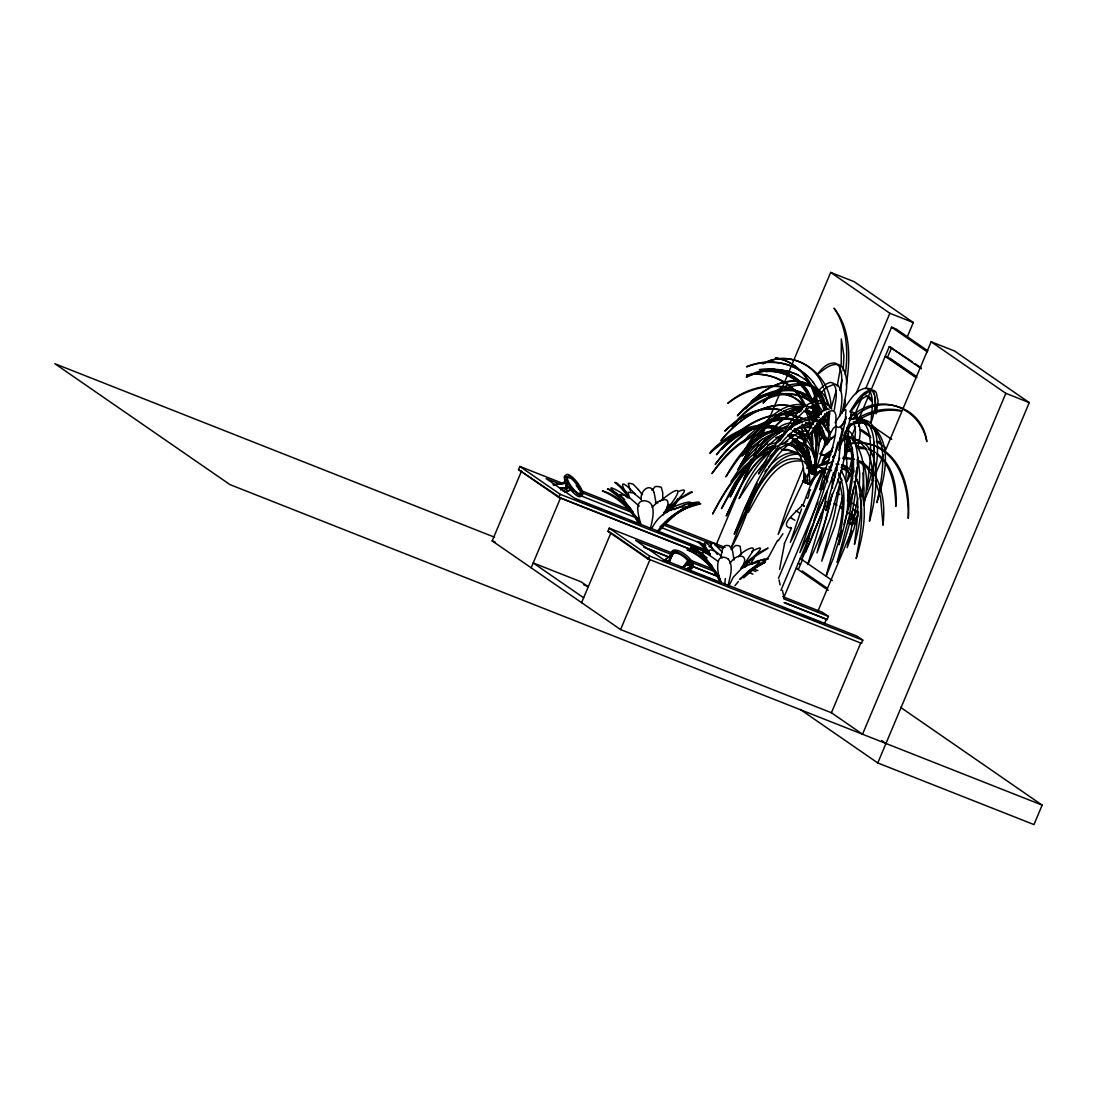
<?xml version="1.0" encoding="UTF-8"?>
<svg xmlns="http://www.w3.org/2000/svg" width="1097" height="1097" viewBox="0 0 1097 1097"><rect width="100%" height="100%" fill="white"/><g stroke="black" fill="none" stroke-linecap="round" stroke-linejoin="round"><path stroke-width="1.5" d="M870.593 455.406C870.661 442.42 871.114 420.261 854.398 417.875M828.797 439.184L828.77 442.365L828.235 439.307M816.003 426.171L815.62 438.937M841.838 465.443L841.564 472.67M814.989 435.893L815.153 426.308M566.038 486.286L566.052 485.066M552.984 484.792L566.463 483.05L566.847 488.453L566.175 487.685M811.67 432.218L811.259 441.597M857.333 464.141L857.443 459.52M848.255 441.68L847.57 448.783M824.217 477.085L823.641 470.147M828.564 426.76L828.153 412.143M566.463 483.05L566.271 488.288L559.58 488M724.733 584.715L725.336 578.53M863.462 505.292L864.052 488.974L862.941 472.807M662.753 500.081L662.698 492.457L661.326 487.452A3.552 0.878 5.5 0 0 658.447 486.602A3.552 0.878 5.5 0 0 655.074 486.67L651.975 490.304M835.983 425.074L835.928 415.173L834.858 412.184L833.089 410.744L830.648 410.881C817.58 418.739 811.533 433.918 802.168 445.368C807.858 432.232 814.029 417.861 825.534 408.783L827.618 408.495L829.058 409.812M812.342 449.153L812.013 432.616M817.032 445.341L816.333 425.622M813.549 464.621L812.808 473.781M808.695 472.382L809.147 454.117M832.472 488.069L832.074 477.812M856.03 485.71C853.836 512.066 846.308 537.722 837.162 562.432L849.407 515.823L853.699 487.575M870.483 457.038L866.973 490.002L871.621 473.191M720.948 556.865C721.867 553.313 721.785 544.551 727.284 545.456A3.387 0.782 7 0 1 729.423 545.853L732.508 550.543L734.044 560.046M812.863 474L812.137 473.575L812.836 473.849L812.877 465.772M641.347 499.766C639.4 491.387 650.274 481.624 654.127 492.539M857.182 419.273L857.456 416.037M859.294 485.971L859.774 474L857.895 457.161M857.031 467.391L856.099 475.618M741.229 554.067L740.146 546.251L737.65 545.566A3.456 0.919 5.1 0 0 735.47 545.538L731.205 549.624M843.154 370.786L843.908 355.826L841.33 338.918L841.234 363.573L837.23 386.007M814.92 465.018L816.264 446.452L814.618 428.516M845.691 480.664L846.953 463.469L845.348 447.878M840.645 390.82C841.646 382.414 843.25 372.994 838.574 365.37L835.352 363.121C827.453 362.106 821.406 368.921 817.142 374.667C823.518 370.046 830.292 363.093 838.89 364.643L842.523 367.07C850.696 381.235 844.882 398.595 841.906 413.5M854.741 441.995L855.427 431.848L854.014 422.866M873.678 460.109L874.405 442.201M811.122 471.573L811.917 465.21M779.624 569.316L784.506 543.673M845.252 374.845C848.324 352.315 847.46 327.482 834.022 308.188C851.121 329.635 850.381 359.185 846.281 384.896M840.713 481.569L834.296 514.987L821.735 561.198L834.982 525.573L843.017 495.515M826.768 443.119L827.193 439.952M827.316 490.661L821.763 518.374L807.721 564.571C818.019 542.988 826.781 520.362 831.416 496.859M857.895 498.161L847.145 547.718L853.562 529.906L858.54 511.764M822.928 489.303L824.066 481.309M560.882 490.263L561.047 489.166L563.282 488.398M841.948 379.919L839.987 390.642M815.51 452.773L817.704 435.564L818.06 419.959M844.059 441.035L844.525 437.95M814.193 469.681L814.687 466.568M844.635 439.815L845.28 431.395M834.323 409.976C835.324 401.337 838.766 390.861 833.158 383.168L830.511 382.332C821.187 384.855 815.811 394.317 811.341 402.174L826.631 387.351L834.707 384.087L837.751 385.102C844.663 393.631 841.125 405.89 839.945 415.832M814.509 462.824L816.991 445.368L817.032 423.044M861.584 496.639C864.34 477.894 866.644 455.132 852.465 440.226M871.909 471.532L872.787 466.568M857.909 448.22C858.937 439.554 862.982 428.584 856.784 421.083M804.677 474.315L803.292 481.857L810.025 484.188M848.872 472.396L847.131 481.61L850.737 473.191M808.708 459.478L809.271 456.544M680.826 567.067C684.638 567.451 691.288 559.785 689.506 565.956M686.461 569.11L689.437 568.507L690.397 563.789L689.423 563.337M847.391 500.972L851.19 478.827L852.396 454.199M837.889 442.283L831.883 465.046L814.084 520.129L826.192 493.732L839.726 457.929M852.726 454.94L849.558 469.447M812.946 473.794L812.246 473.835L813.905 465.978M750.403 502.522L738.404 528.919L731.534 547.033C743.341 527.424 748.003 505.018 759.851 485.697C768.791 472.163 783.08 453.856 801.496 459.78M814.523 471.436L813.851 474.548L812.095 473.465M815.194 468.309L818.952 446.342L819.994 419.616M846.363 454.844L847.378 450.154M832.472 493.595L816.991 552.915L830.36 517.647L840.22 482.433M806.844 468.378L807.515 465.389M853.055 492.155L843.963 524.462M863.723 505.415C867.151 491.031 868.385 475.166 862.599 461.22M827.467 431.546L829.812 412.664M831.142 466.883L832.458 461.206M845.54 450.305L848.447 435.386L848.269 430.106M728.079 586.127C729.491 577.447 734.277 566.696 728.106 558.88M840.659 535.24L833.363 558.222L826.123 576.199C833.775 544.948 850.573 511.024 837.916 479.046M808.859 472.231L810.752 464.415M805.033 475.892L803.47 481.94L810.518 484.435M806.336 549.09L805.527 552.216L819.569 518.62M668.759 563.31L672.036 554.89L671.529 553.094L672.927 553.738L668.964 562.5M836.175 390.546L831.06 408.687M843.47 411.265L845.266 403.243L845.28 400.556L844.333 400.186M807.872 479.814L807.035 482.913L805.925 483.091L808.05 475.33M668.388 562.747L671.529 553.094M650.288 528.836C652.29 520.472 657.761 502.056 644.817 500.822C633.298 499.903 638.934 517.331 640.744 523.694M806.734 497.668C808.462 501.74 809.408 487.534 810.614 489.948M835.407 475.111L832.609 483.818M829.359 452.375L827.961 456.777L820.254 453.856M811.026 528.288L806.556 543.714L808.763 539.436M851.217 471.765L853.096 466.074M826.247 439.568L817.361 465.32M826.466 475.358L799.878 552.655L808.311 535.295L826.247 492.443M820.103 517.153L821.584 512.765M817.059 513.012L802.085 558.743L810.354 541.356L826.329 501.466M822.517 434.33L823.573 431.313M818.732 444.834L821.996 435.824M829.853 452.417L828.235 456.901L820.515 453.939M801.578 508.885L790.334 542.343L798.918 525.024L823.148 469.681M803.237 504.387L812.822 479.101M831.979 477.648L833.651 473.218M672.283 555.068L671.186 554.561L671.625 556.124L671.487 554.698L672.324 555L672.927 553.738M822.16 471.806L815.359 486.574M825.369 505.786L812.26 535.034M702.039 554.026L558.88 497.476L518.524 469.612L519.855 466.458L562.802 483.407M884.909 451.758L931.147 341.784L1005.839 393.343L862.544 734.236L831.416 712.748L620.573 629.555L492.183 540.903L521.555 471.011M558.88 497.476L560.21 494.308L519.855 466.458M531.154 567.807L560.526 497.928M609.274 528.192L649.616 556.056L648.286 559.209L607.944 531.346L609.274 528.192L671.309 552.669M581.588 602.637L610.974 532.744M620.573 629.555L649.945 559.662L612.359 533.704M715.902 545.442L749.745 464.95M753.721 455.474L758.37 444.436M761.675 436.537L767.653 422.331M768.983 419.177L830.676 272.413L854.097 281.655L913.307 322.532L907.342 336.724M778.472 578.311L824.231 469.461M856.058 393.741L889.873 313.289L830.676 272.413M780.913 590.392L818.019 502.124M847.83 431.203L851.135 423.332M854.453 415.448L861.735 398.115M865.711 388.653L891.546 327.194L896.235 329.045L927.87 350.889M783.697 597.824L808.791 538.133M847.666 445.67L849.627 440.994M851.601 436.304L855.537 426.939M857.292 422.77L889.31 346.597L912.594 361.969M858.457 426.472L861.392 419.52M916.873 377.491L887.555 357.252L891.655 347.516M856.332 510.571L853.205 509.337L847.748 522.323L852.328 525.065L855.358 517.853M851.834 517.702L852.52 516.07M850.957 524.531L856.428 511.545L853.205 509.337M817.526 612.085L851.725 530.715M854.302 524.585L857.95 515.919M863.778 502.042L873.692 478.47M875.008 475.33L883.592 454.898M824.313 624.07L826.398 619.119L785.137 602.829M784.053 602.61L827.083 619.586L828.413 616.432L822.448 612.318L782.682 596.617M831.416 712.748L860.788 642.856L861.474 643.336L862.804 640.168L856.839 636.054L663.959 559.95L635.533 540.314L670.596 554.15M900.623 707.387L1042.15 805.116L1033.964 824.587L877.778 762.964L1029.274 402.599L954.568 351.026L931.147 341.784M784.328 543.618L791.376 528.301L790.567 527.383M728.463 586.826L733.303 577.145L741.599 568.52L750.225 564.077L755.339 562.528L759.631 562.569L748.25 571.345L740.352 579.243M812.589 473.767L815.743 475.07L817.073 471.998M817.731 472.327L816.429 475.248L813.851 474.288M803.292 467.843L787.317 507.116L778.171 534.417L804.485 478.594M814.948 476.249L811.053 484.901L803.566 481.83L804.951 478.978M821.009 465.018L825.698 454.926M762.401 465.142L760.482 469.283L763.238 465.43M840.755 427.953L846.418 417.066M826 440.583L824.533 443.599L826.74 444.45M752.542 460.671L744.219 478.182L752.569 460.905M843.415 423.579L846.294 418.08M828.893 434.659L830.306 431.848M827.111 444.614L824.779 443.709L833.199 428.488L836.161 425.897C835.283 447.782 823.984 468.35 819.884 489.879C829.003 470.16 838.369 449.688 842.496 428.337L841.66 428.858M652.18 527.849C656.472 518.936 664.398 511.86 673.873 508.926M817.704 472.697L815.784 474.974M822.393 461.247L825.438 455.653M819.843 430.888L821.79 427.131M748.305 512.313C760.303 491.579 775.73 455.022 805.321 461.755L811.177 466.952L814.399 474.727L812.315 473.671L815.071 474.974C816.031 462.139 815.88 447.878 807.694 437.237M752.405 551.846L742.573 566.861M824.738 443.613L826.123 441.035M662.89 515.096C669.28 506.361 671.707 494.253 657.418 502.124M822.832 462.961L826.85 455.872M819.774 440.829L822.092 436.633M671.131 555.809L671.474 555.055M741.119 568.205C751.445 554.328 736.608 551.956 730.095 563.46M757.191 483.489L744.932 507.513L734.208 534.17C743.053 517.071 750.609 499.258 760.961 482.968C769.875 469.9 781.804 452.622 799.699 454.309M835.078 422.743L843.182 410.47L844.868 409.359L845.938 409.935L845.28 421.097L838.766 450.483L849.27 422.633L851.217 414.076L850.518 411.526M757.067 452.129L764.623 439.787M752.419 551.832C757.725 542.302 739.789 552.874 738.665 556.755M757.904 451.032L765.555 438.8M836.819 539.121L841.934 530.591M750.965 446.04L737.897 469.79L749.772 448.7M820.871 452.458L828.386 441.145L835.599 434.988M777.595 540.355L769.189 556.014L763.718 562.679M849.997 411.471C855.523 403.504 860.446 392.136 870.84 390.025L873.431 391.643C877.71 401.488 874.172 412.801 871.114 422.523C871.155 411.841 874.912 399.788 869.277 389.888M563.049 483.599L565.243 480.171M850.367 412.349L863.051 395.51L870.936 390.244L873.98 390.381L876.215 392.369L878.066 401.036L876.16 413.83L874.885 397.279M768.846 453.171L773.659 445.725M833.062 447.274L827.549 456.626L820.021 453.843M843.086 410.113C849.256 401.817 854.947 389.6 866.287 388.105L868.289 389.298M778.239 540.739L782.929 533.691M804.828 479.17L803.21 481.583L810.395 484.613L815.002 477.277L821.818 469.927M665.536 510.832C681.182 492.443 684.432 481.035 660.229 501.164M671.186 510.475L676.657 502.248L677.439 498.888M689.752 563.46L689.122 561.225L687.723 560.581L683.39 566.683M752.707 443.353C763.567 427.062 779.432 409.044 800.741 409.88M753.241 443.284C764.28 426.98 780.255 408.934 801.688 409.771M750.183 564.242L754.462 557.591L754.064 556.522M652.002 507.335L657.405 502.138M825.506 444.12L828.975 439.266M768.435 436.647L763.923 442.818L776.018 432.328M776.196 442.242L781.914 434.961M791.376 528.301C776.347 525.847 800.097 509.131 802.264 504.949M751.253 459.478L743.327 471.463L730.204 497.051L743.752 471.367L751.788 459.355M745.412 467.583L734.633 483.215L721.483 508.61L735.922 483.462L743.204 472.958M687.696 565.545L689.629 563.022M745.124 566.998C747.249 561.541 773.591 539.985 752.035 551.243M764.938 471.792L766.83 469.365M851.916 408.879L858.745 400.995L866.027 396.346L868.769 396.442L870.757 398.142L871.443 401.132L866.109 395.331M734.921 585.716L738.404 581.465M770.286 431.985C777.979 422.263 788.194 412.691 801.002 411.224M689.122 561.225L684.322 566.847M771.328 431.121C778.568 422.331 787.948 413.843 799.521 411.937M666.661 512.628C667.25 508.24 696.787 483.983 678.495 491.442M657.268 531.195L672.242 516.015L685.392 507.102L680.634 507.033L673.901 508.926M658.269 532.004L666.661 522.583L677.439 512.943M766.762 459.725L754.928 474.384L739.09 498.628C747.523 479.512 758.548 460.548 775.222 447.494M748.511 464.045L750.581 461.686M657.638 531.167C667.209 519.649 679.509 510.516 693.208 504.483C707.167 500.671 692.769 502.069 688.985 504.195M740.914 568.52L749.484 559.744L758.534 553.053M758.329 450.853L767.667 442.283M756.793 453.088L767.118 443.161M751.308 463.208C757.876 455.982 765.843 449.77 775.14 446.548M780.036 447.453C764.198 465.43 753.392 487.342 744.712 509.515C761.551 481.418 775.099 444.655 808.626 433.041M663.754 512.656L678.563 499.19L690.109 492.265L692.317 492.018L679.879 498.929L665.152 512.381M744.863 565.887C746.207 559.731 785.754 538.476 758.562 553.039M739.543 579.353L750.554 569.85L765.418 562.048M660.024 526.834L669.389 518.086M768.709 466.924C775.785 458.957 785.603 450.949 796.984 453.157L803.361 456.955M665.056 522.378L666.002 521.432M770.025 456.558C779.885 445.272 801.55 434.906 811.794 451.155M839.63 426.98L845.472 422.276M743.643 577.845L759.659 564.132M747.222 572.703L742.916 576.679M762.813 438.553L751.294 450.154L740.722 465.443C752.213 451.964 764.047 437.346 781.119 430.902M852.3 419.369C876.86 392.178 922.097 404.478 926.814 441.638C919.711 404.724 875.269 391.122 849.339 418.684M824.738 443.737L834.214 436.414M667.689 519.964L675.752 513.437M743.656 576.748L752.912 569.178L765.445 561.856M744.273 575.472L747.235 572.881M784.259 443.065C790.964 436.894 799.151 430.751 808.64 430.737M752.405 460.109C734.62 474.178 722.813 494.103 712.625 514.013C722.827 495.405 733.742 476.386 750.389 462.742M756.93 454.898L743.656 467.199L731.137 481.528C739.2 467.898 749.799 455.09 763.635 447.069M847.611 427.775L852.616 423.922M667.36 520.033L670.624 517.263M748.853 571.386L764.636 560.759M814.879 467.87L809.133 472.492L822.38 464.168L829.126 462.386M662.862 561.595L671.186 554.917L672.296 555.439M816.758 473.986L826.37 467.692M759.371 426.157L748.223 436.099L742.93 442.831L760.386 427.885M789.566 426.939C796.545 420.713 807.186 414.172 816.319 419.932M774.866 430.449C780.598 425.581 789.086 420.549 796.532 424.525M689.986 503.633C694.662 498.806 670.774 506.677 670.363 509.296M850.724 415.187L854.892 413.075L856.538 413.857M847.816 426.774C883.099 399.377 880.672 462.619 872.088 480.623C873.486 462.564 882.632 409.798 849.297 420.028M846.994 427.83C853.096 423.195 861.981 420.672 869.139 424.306M808.9 472.492L820.049 465.512L825.355 464.36M748.963 571.564L765.185 562.199M664.083 560.704L671.076 555.219M832.609 457.216L835.119 455.392L832.692 456.901M824.533 459.149L830.882 454.652M672.557 515.864L675.971 513.465M671.282 516.728L686.132 508.13L700.709 503.742L699.077 503.331L692.248 505.456L677.672 512.45M569.302 487.054L563.09 491.113M782.202 434.782C763.649 446.479 750.801 464.675 737.938 481.981C748.703 461.892 762.881 442.256 782.97 430.696M855.207 422.126C868.454 412.911 885.224 407.906 901.281 411.252L899.965 410.374C885.389 407.248 870.086 410.868 857.415 418.396M761.153 451.991L771.205 446.41L775.552 445.108M758.48 454.227L766.063 449.084L774.304 445.533M832.349 451.333L825.904 455.68L823.82 455.447L831.622 450.25M819.363 414.803C792.459 384.978 756.313 427.158 744.04 451.251C759.083 431.011 777.8 404.601 806.103 406.425M677.302 512.422L685.625 507.212L695.375 502.961L691.837 502.659L684.35 504.894M756.395 457.504L760.386 454.898L772.082 450.456M747.715 561.897L744.301 563.789M752.816 460.671L760.824 455.516L769.504 451.758M825.753 444.134L827.248 443.188L823.916 437.004M816.017 466.952L829.346 459.78M691.055 568.081L687.997 570.001L687.586 568.561L690.548 566.271L691.055 568.081L689.656 567.437M749.649 564.64L757.3 560.896L764.993 559.388M760.646 425.142L767.297 421.193M775.593 447.466C749.649 461.412 738.103 490.592 726.241 515.905C738.13 491.991 748.853 464.593 772.343 449.729M667.086 507.253L670.816 505.196M776.553 446.41L787.687 441.351M751.898 564.132L763.334 559.319L768.531 558.867M666.304 561.787L670.226 559.635M764.54 425.156C774.756 418.67 789.429 415.365 799.658 423.497M673.805 509.666L684.322 504.908M666.126 562.418L670.418 560.087M828.454 453.733L831.019 452.362M818.623 471.833L821.502 470.298L825.918 469.79M815.222 469.626L809.325 472.642L807.899 465.279M745.302 561.952C753.145 561.979 747.701 561.321 743.656 563.721M770.725 432.767L777.773 429.325L784.794 427.542L791.499 427.679M748.195 429.325L734.332 437.319L721.264 449.592C736.718 434.837 759.028 420.192 781.078 428.557M564.708 492.251L570.769 489.523L568.959 486.465L569.508 487.164M781.818 428.406L787.509 425.705M667.552 506.622C672.626 504.428 675.889 505.868 668.457 505.498M827.755 463.702L833.665 461.042M764.938 423.305C744.383 431.19 728.573 447.48 715.189 464.442C732.947 439.65 760.276 415.077 792.994 418.793M565.421 492.238L571.523 489.728M824.985 469.118L819.637 471.257L814.235 476.647L809.312 483.914L802.62 481.597L807.762 474.425L813.398 469.118L819.006 467.061L823.573 469.036L825.726 473.095M765.034 560.416L764.033 560.786M770.025 420.137C776.854 417.079 785.123 416.394 791.911 419.918M681.127 567.396L690.397 563.789M788.702 428.008L793.035 426.39M794.036 429.325L804.375 427.213L811.382 427.803M767.804 444.792L778.143 442.214M844.539 450.771L851.533 448.604M844.827 445.533C854.673 441.981 865.794 441.995 875.529 445.917M749.498 428.694L762.497 425.746M845.842 444.45C855.482 441.515 866.027 442.448 875.324 446.191M844.567 448.358L848.817 447.11M775.798 437.538L783.258 435.386M767.9 422.263L784.643 419.095L793.844 419.616M855.715 421.152C861.995 418.533 869.277 422.414 871.375 428.721M828.893 467.075L831.43 466.458M783.327 430.71C766.748 433.397 753.941 445.217 741.915 456.023C752.515 442.283 767.639 428.639 786.028 428.749M849.092 418.547L851.615 418.012M780.666 428.433C754.599 431.875 737.787 455.474 725.899 476.797C738.528 457.463 753.529 435.317 777.636 430.298M801.331 408.687L796.573 409.62L785.589 415.119C789.621 410.539 795.627 406.507 802.003 407.919M813.33 473.877L812.685 473.986C813.604 459.053 802.236 442.749 786.042 444.888M844.608 438.896C886.911 434.055 876.791 496.571 869.468 521.24C871.813 494.363 883.071 443.298 845.869 436.167M553.766 484.847L566.134 483.16M768.819 432.149C743.903 434.151 725.158 453.98 711.939 473.561C726.036 454.83 744.123 434.974 768.846 432.52M821.214 468.405L824.231 468.076L831.087 470.613M856.592 448.179L866.479 448.92M759.508 369.579C774.756 367.138 790.964 371.924 801.756 383.141M779.857 444.148C801.907 440.391 811.218 466.486 809.394 484.312L804.005 481.761C804.375 468.254 802.647 450.881 789.141 444.024M670.322 505.402L669.293 505.47L670.006 505.443M810.093 432.972L815.976 432.725L822.572 434.988L827.837 439.732L823.353 434.165L817.8 430.147L812.987 428.392M815.633 419.616C786.083 418.601 770.492 451.717 758.438 473.986C773.742 454.446 787.207 426.294 814.001 421.81M766.515 427.857C744.781 426.98 725.378 439.335 709.828 453.363C726.2 436.016 750.718 422.702 775.072 429.078M853.315 421.92C894.233 421.344 882.345 477.222 876.887 502.591C884.36 478.374 893.616 444.943 871.992 425.417M576.227 485.299L579.175 489.673M842.688 458.519L854.426 459.245M844.841 451.457L850.422 451.32M843.168 457.23L853.548 458.793M835.941 464.086L839.082 464.127M746.796 561.966L746.097 561.952L747.139 561.993M786.919 444.738C796.628 443.668 806.885 449.276 810.381 458.491M781.256 449.276L787.413 449.496L796.107 452.334L799.85 454.967M788.414 429.256L791.198 429.366M788.578 434.892L794.735 435.125L803.1 438.91L806.226 442.324M787.811 435.07L793.94 435.317M781.75 449.962L787.92 450.209L796.641 453.088L801.646 456.613M559.799 488.083L566.916 488.467M792.116 440.651C804.485 439.636 810.697 453.239 810.834 463.798M801.88 425.334L806.981 425.705L811.643 427.391M866.369 388.324L869.811 388.626L872.485 390.793L874.35 394.646M776.223 432.506L779.323 432.835M765.788 425.389L773.838 426.267L781.448 428.968M768.503 368.949C780.707 369.278 792.487 374.42 800.988 383.182M669.047 504.442L670.624 504.689M702.423 554.986L701.285 554.684L702.93 556.467M641.498 494.39L642.54 494.541M655.32 502.591L657.816 502.961M787.207 444.738C800.604 445.889 809.229 459.273 810.491 471.779C808.612 457.175 801.084 442.571 787.577 435.687M786.727 444.792L793.926 445.821L801.66 449.866L803.676 452.046M796.628 415.9C764.54 408.482 735.593 431.354 716.533 454.748C736.128 428.063 773.152 402.476 806.35 420.508M857.415 446.465L865.698 447.837M780.954 409.867C759.974 404.382 739.076 416.545 724.788 431.121C739.323 416.846 760.166 404.752 781.119 410.333M792.994 431.231C811.986 435.646 816.346 458.56 816.223 475.262L813.905 474.192M805.637 410.58L814.618 412.623L818.321 415.365M805.692 411.101L814.687 413.171L817.882 415.544L818.005 416.846M618.118 495.954L630.24 510.283M841.097 467.336L847.899 470.49M808.914 483.681L805.143 482.749L805.02 473.301M690.959 566.409L689.327 562.843L690.973 566.422L690.095 563.296L687.723 560.581M813.11 431.121L817.923 432.739L823.011 437.401L825.945 443.106M779.144 430.463L781.873 431.382M806.199 410.278L813.426 412.76L819.39 417.573M772.823 428.598L776.018 429.695M805.239 410.401L812.424 412.883L818.362 417.696M846.939 449.633L850.833 450.977M802.456 409.359C771.849 395.729 739.913 417.477 720.976 440.637C739.172 417.217 771.122 395.866 801.304 409.4M798.054 416.407L807.776 420.549M794.516 428.762L797.533 429.859L802.565 434.001L806.364 439.828M795.38 429.517L801.646 431.807L806.898 436.044M842.071 464.675L846.363 466.239L853.219 472.999M811.588 419.465L816.209 421.166M809.147 407.056L814.975 409.195L821.091 414.022M818.005 422.235C825.561 424.032 829.017 432.053 830.484 438.965M828.866 469.461L831.54 470.448M781.75 429.174C756.573 418.067 728.504 432.862 711.158 451.361C729.532 434.906 755.531 420.055 780.666 429.201M798.589 375.201C782.065 366.919 762.47 369.689 746.221 377.217C775.414 358.294 817.416 375.243 825.465 409.03M889.873 313.289L913.307 322.532M1005.839 393.343L1029.274 402.599M887.555 357.252L885.224 356.333L915.926 377.533M849.311 522.94L852.438 524.174M798.218 563.296L800.563 564.228M580.313 490.304L628.033 509.145M664.631 523.584L725.09 547.43M560.457 484.243L546.114 478.58L574.54 498.216L708.443 551.051M581.191 492.416L630.597 511.915M664.083 525.134L711.898 544.002M715.093 545.25L723.06 548.404M518.524 469.612L559.141 496.968M579.847 495.378L635.657 517.592M660.792 527.314L705.796 545.278M708.977 546.525L712.172 547.787M753.077 568.657L757.862 570.55M574.595 499.08L579.353 500.959M582.534 502.207L590.46 505.333M593.642 506.595L601.581 509.721M604.749 510.969L612.688 514.109M619.037 516.618L623.795 518.497M630.144 520.993L638.084 524.133M658.707 532.264L693.633 546.045M696.801 547.307L704.74 550.433M560.21 494.308L709.759 553.327M751.116 569.645L755.888 571.537M558.195 496.996L700.009 553.025M747.564 571.811L750.732 573.073M748.168 572.25L752.94 574.142M688.82 559.58L711.089 568.369M691.329 562.336L715.23 571.77M783.779 598.811L828.413 616.432M607.944 531.346L610.289 532.278M648.629 548.966L669.266 557.111M693.071 566.505L716.889 575.898M643.774 547.252L669.28 557.317M693.181 566.751L718.686 576.816M687.819 570.207L710.033 578.969M713.215 580.231L717.973 582.109M783.052 607.779L798.918 614.046M802.099 615.307L810.025 618.434M813.206 619.682L821.146 622.822M649.616 556.056L862.804 640.168M647.6 558.73L861.474 643.336M494.596 537.228L54.85 363.71L230.013 484.641L1042.15 805.116M492.183 540.903L495.35 542.151M583.673 584.742L588.349 586.593M793.611 430.737L799.891 434.302M792.473 430.71L799.315 433.507M836.504 426.582L838.711 427.501M824.793 443.503L827.152 444.491M868.111 449.18L875.543 452.458M792.089 518.36L791.006 518.045L794.955 520.252M868.728 449.18L873.281 451.196M798.095 437.209L802.264 439.102L805.376 442.53M851.56 411.704L853.809 412.733L856.634 417.93M689.41 562.98L691.275 566.559L690.301 566.107L690.918 566.395L690.04 563.268M688.847 563.447L689.67 563.803M689.437 568.507L687.764 568.109L688.436 568.411M783.957 410.511L792.226 414.474L799.343 420.302M784.122 410.991L794.777 416.942M857.607 460.781L866.26 467.007L872.897 476.167M857.264 459.862L863.805 463.126L872.403 471.655M813.453 474.343L810.505 473.273C807.735 460.685 802.414 448.042 792.583 439.362M793.2 430.682C806.844 437.045 810.148 453.952 810.436 467.596M806.885 409.88L809.367 411.238L813.604 417.162M696.033 550.982C684.542 544.4 693.715 548.171 697.898 550.817M876.626 446.932C902.557 459.876 908.947 491.881 908.261 518.36C910.483 491.607 903.366 458.971 876.942 446.369M796.971 510.969L796.079 510.626L799.069 512.902M808.928 422.071L811.519 423.62M805.061 410.95L810.258 414.118L817.004 420.37M803.882 410.991L806.473 412.568M841.495 467.802L846.802 471.079L852.259 477.058M803.498 505.58L804.334 506.238L801.646 504.839M805.431 396.771C782.202 378.684 749.347 386.569 727.777 403.353C750.883 383.127 790.539 377.519 812.137 402.969M789.785 433.809L792.678 435.646M789.305 435.879L791.815 437.511M794.338 439.157L803.086 447.439L809.408 459.794M697.87 550.804L707.112 557.907M812.054 402.517C785.095 380.81 749.032 402.736 732.097 426.747C749.923 403.312 785.822 381.454 812.918 403.353M891.546 327.194L927.322 351.89M915.378 363.902L920.959 367.756M889.31 346.597L921.411 368.757M889.9 358.184L916.42 376.49M861.022 418.163L866.603 422.016M872.184 425.869L891.724 439.362M861.611 429.75L869.99 435.536M878.368 441.323L881.152 443.243M859.719 429.832L870.881 437.538M876.462 441.392L886.239 448.138M836.929 492.635L839.712 494.555M849.489 501.302L857.854 507.088M840.302 506.156L843.099 508.076M834.227 503.331L837.011 505.264M839.808 507.198L842.592 509.118M846.788 512.011L850.97 514.904M832.362 580.587L800.262 558.428L802.606 559.36L798.506 569.096L796.175 568.164L828.262 590.337M802.25 570.989L827.371 588.321M826.398 619.119L827.083 619.586M881.741 740.571L885.965 743.478M800.344 709.498L877.778 762.964M588.225 586.73L581.232 581.89L533.197 562.939L583.645 597.769M706.221 553.176C699.968 548.294 687.449 542.782 701.6 553.587M813.206 427.953L818.568 431.875L824.217 439.966M807.406 376.216C791.198 361.119 766.625 359.034 746.536 366.837C769.354 356.827 798.589 362.367 813.672 382.963M696.06 550.996C706.427 558.688 714.586 569.178 720.002 580.875M877.216 454.268L884.155 461.549M876.818 453.459C893.465 465.073 897.264 487.466 895.838 506.457C895.399 491.429 893.548 475.769 885.238 462.852M841.577 464.689L846.719 468.748L852.767 478.594M818.444 391.122C795.778 368.894 761.496 387.159 745.768 408.728C761.414 387.214 795.654 369.25 818.101 391.464M793.419 420.521L797.327 423.661M797.162 418.903L799.535 420.85M624.728 499.683C621.834 496.228 608.04 488.124 607.532 488.851C620.628 497.147 631.515 508.898 638.687 522.638M847.666 429.997C853.548 433.863 855.825 441.008 856.757 447.658M794.077 438.965L796.299 440.857M788.222 435.605L790.402 437.484M728.093 558.867C713.352 550.379 717.452 575.829 721.305 583.426M618.9 495.296C598.468 479.855 622.959 492.471 627.745 497.942M815.249 425.705L817.526 427.734M814.893 426.678L821.091 433.37M804.91 462.852L807.2 464.909L809.038 469.53M815.784 402.311C792.857 378.3 756.327 395.277 737.39 415.859C754.695 393.576 792.487 377.162 814.632 401.955M804.32 378.78C814.344 386.747 821.077 398.321 824.108 410.676M809.051 414.159L815.743 420.412M804.32 405.767C791.239 389.805 767.667 391.958 751.308 401.255C766.68 389.654 792.295 389.202 803.292 406.96M817.457 422.331C822.407 426.349 824.039 433.096 824.601 439.184M795.791 438.608C804.554 446.616 809.6 458.039 811.917 469.53M622.616 488.234L616.912 482.982L614.8 482.378L620.765 487.589L629.225 497.777M790.389 434.289L792.843 436.633M804.403 428.557L806.295 430.381M833.24 472.793L835.393 474.974M791.184 434.179L793.556 436.62M838.657 475.166L842.112 480.294M622.643 488.247L626.51 492.279M789.415 434.673L791.732 437.1M717.767 561.225C682.471 535.24 718.604 569.85 720.537 581.835M813.947 404.478L821.447 414.076M822.393 435.852L817.292 430.23A47.802 46.54 -50 0 0 814.989 428.269M708.552 550.817L700.119 542.398L698.186 541.822L709.896 554.629M641.361 499.396L633.49 492.964L628.005 492.238L629.404 497.75M847.528 437.881L850.271 441.008M835.338 468.392L837.08 470.421M638.399 489.564L633.161 484.216A3.538 0.699 15.1 0 0 629.609 483.366A3.538 0.699 15.1 0 0 628.334 483.75L630.528 491.182M800.234 445.217L806.117 453.843M635.341 494.308C622.26 480.02 617.446 480.294 629.417 497.901M841.084 470.613C854.563 492.841 845.595 521.514 838.986 544.756C841.536 521.144 848.913 495.501 838.629 472.807M802.716 384.348L807.543 390.381L813.138 401.516M629.431 507.184L633.23 512.45M804.54 458.807L809.874 465.622L811.766 469.9M801.934 384.389L806.706 390.422L812.205 401.571M639.194 506.074L629.87 497.983L624.755 495.268L619.874 494.582L632.27 511.133L640.127 524.997M831.8 408.92L828.633 404.889L824.423 402.818C802.935 403.573 791.897 426.664 779.336 441.035C788.249 425.005 799.164 402.585 819.582 400.693L823.49 402.64L827.261 409.346M819.802 429.763L822.654 433.411M802.168 423.963L809.312 436.606M638.413 489.591L641.498 493.623M813.124 404.546L817.745 410.251M803.827 427.227L807.419 431.889M702.944 556.481L711.692 567.355M710.787 564.338L712.022 565.97M820.309 393.617L822.16 396.099M819.034 392.712L823.655 398.938M800.33 427.007L802.881 430.463M796.518 440.158L801.55 447.137L808.27 463.455M722.045 558.167C721.017 553.162 704.397 544.263 710.225 555.123M816.84 403.285L821.927 410.429M822.956 416.654L825.739 420.617L828.811 428.488M815.455 403.134L821.406 413.062M806.158 408.454L812.342 420.137M717.369 554.465C709.828 543.44 696.732 534.719 710.157 554.712M813.151 382.318L818.842 390.655M631.474 511.833L633.504 514.85M845.801 431.395L849.681 438.951M636.987 520.252L637.823 521.555M722.196 552.065L713.982 543.344A3.442 0.727 15 0 0 711.884 542.946L710.637 543.138L711.638 547.677M797.108 440.281L798.685 442.749M820.583 418.533L824.738 425.101M712.721 568.74L715.957 573.827M827.7 443.161L818.252 431.176A47.719 46.76 -46.7 0 0 814.742 428.269M820.364 419.986L824.491 426.555M794.036 439.527L799.686 449.619M805.911 461.083L807.611 463.825M637.947 519.951L635.218 515.467M717.369 576.282L718.082 577.447M566.244 489.015L567.41 490.962M824.45 422.702L822.078 418.684L824.985 426.514M818.979 410.539L821.296 414.515M717.328 574.554L719.947 579.682M715.162 570.755L715.751 571.798M639.798 525.271C631.611 510.228 618.187 497.421 602.39 490.921C617.995 495.049 630.994 509.008 638.907 523.077M845.924 438.389L851.039 450.689L854.028 471.929M805.157 404.862C795.174 383.127 770.067 370.525 746.646 375.119C769.765 370.512 794.351 383.415 804.019 404.834M855.742 478.031C870.031 502.577 863.778 532.909 856.195 558.62C859.925 537.503 864.381 515.631 859.541 494.308M846.665 436.181L852.698 449.427M875.817 477.017C883.675 491.634 884.854 509.008 882.989 525.244L880.548 497.311L875.324 480.541M801.372 428.68L802.689 431.19M720.249 581.259C713.845 567.574 701.106 553.423 687.065 549.844C701.559 555.685 713.365 568.109 720.304 582.082M821.187 427.899L824.629 434.878M804.992 427.624L807.049 431.82M820.186 393.453L825.876 407.947M807.707 456.407L809.696 460.534M818.293 389.97L822.311 398.334L825.931 410.251M808.763 434.727L812.603 445.437M844.306 437.689C848.351 462.564 834.694 487.808 825.89 510.681C830.607 486.67 841.865 463.112 839.754 438.238M824.409 415.845L827.687 425.855M823.381 387.529C815.811 362.764 785.137 350.834 762.772 363.834C794.173 346.748 830.635 373.693 831.115 407.508M654.141 492.553L656.129 503.496M805.938 410.922L811.286 426.788M855.166 475.796C864.861 497.407 860.679 522.419 854.453 544.414C856.908 523.571 860.61 501.85 854.014 481.377M812.37 452.554L814.687 458.135L816.045 466.252M804.101 453.212L805.253 455.982M637.947 517.51L640.621 524.435M806.652 407.59L808.887 413.446M822.188 418.368L826.274 430.106M717.891 573.429L720.784 581.328M821.79 418.903L824.533 426.13M806.021 409.03L807.118 411.965M814.221 404.464L817.388 416.668M566.875 482.749L567.602 484.737M813.261 404.519L816.703 419.89M823.778 418.067L824.834 421.001M811.245 401.42C805.075 382.592 785.617 369.346 765.733 371.526C786.028 369.415 805.472 383.676 811.04 403.01M812.287 404.382L815.606 421.413M825.314 436.277L827.714 443.764M829.634 407.919C821.68 373.117 781.311 383.552 763.114 403.106C779.158 379.631 821.488 373.021 826.302 408.92M809.216 435.523L811.245 441.926M823.998 388.887L827.837 405.273M809.106 436.003L811.958 445.67M670.02 556.988L670.39 558.304M812.726 421.536L813.48 424.333M823.23 417.093L824.012 420M826.589 413.487L828.866 425.595M808.763 416.353L809.531 419.411M810.285 422.468L811.04 425.526M824.821 413.624L826.823 425.705M782.422 590.419L784.122 597.577M780.077 584.989L779.062 579.902M808.571 464.936L809.175 467.898M812.575 407.467L814.66 419.959M829.085 429.928L829.908 434.261M826.672 475.947L827.577 482.008M826.768 412.211L827.495 417.162M808.626 449.797L808.969 452.677M827.878 417.175L828.262 420.316M818.115 422.989L818.609 432.52M813.055 467.487L813.412 470.64M819.61 414.968C818.376 389.449 802.483 362.257 775.552 357.951C802.675 361.9 817.224 390.367 817.882 415.544M812.397 434.933L812.959 444.463M810.326 460.699L810.395 463.565M806.638 447.343L806.72 453.788M856.359 470.202L856.428 479.485M845.06 437.059A42.495 17.387 -70 0 1 854.385 441.213C862.215 462.29 854.878 485.861 848.584 506.457C850.477 484.394 858.498 460.383 848.804 439.157A42.577 18.951 -70.5 0 0 843.771 435.002M795.983 419.328A47.802 46.54 -50 0 1 801.825 420.974M806.021 422.688A47.802 46.54 -50 0 1 810.025 424.827M795.339 419.849A47.719 46.76 -46.7 0 1 802.716 421.824M805.541 422.935A47.719 46.76 -46.7 0 1 810.944 425.718M671.611 552.477A13.068 5.458 38.3 0 1 685.79 554.931A13.068 5.458 38.3 0 1 691.412 568.136M670.72 555.699A13.068 5.458 38.3 0 1 684.693 556.316A13.068 5.458 38.3 0 1 688.477 569.741M672.776 553.848A10.86 4.539 38.3 0 1 688.011 560.882M674.298 552.518A10.86 4.539 38.3 0 1 677.768 552.682M581.3 494.72A13.068 3.922 52.7 0 1 570.92 490.071A13.068 3.922 52.7 0 1 565.284 475.55M573.073 491.429A10.86 3.25 52.7 0 1 571.235 489.413M566.546 477.346A10.86 3.25 52.7 0 1 569.028 478.018M579.874 493.28A10.86 3.25 52.7 0 1 579.696 494.404M578.668 494.404A10.86 3.25 52.7 0 1 577.255 493.773M573.758 490.921A10.86 3.25 52.7 0 1 571.921 488.892M566.587 477.387A10.86 3.25 52.7 0 1 575.939 483.489A10.86 3.25 52.7 0 1 579.737 494.445M851.231 518.141C853.123 519.923 852.876 512.08 851.231 518.141M827.824 431.368L827.152 428.269L827.81 431.491M852.122 518.84A2.647 0.823 -68.5 0 0 853.055 514.781A2.647 0.823 -68.5 0 0 850.929 518.017A2.647 0.823 -68.5 0 0 852.122 518.84M568.301 481.501A10.86 3.25 52.7 0 0 580.532 493.842A10.86 3.25 52.7 0 0 574.005 479.746A10.86 3.25 52.7 0 0 568.301 481.501M567.08 480.774A13.068 3.922 52.7 0 0 581.808 495.625A13.068 3.922 52.7 0 0 573.95 478.676A13.068 3.922 52.7 0 0 567.08 480.774"/></g></svg>
